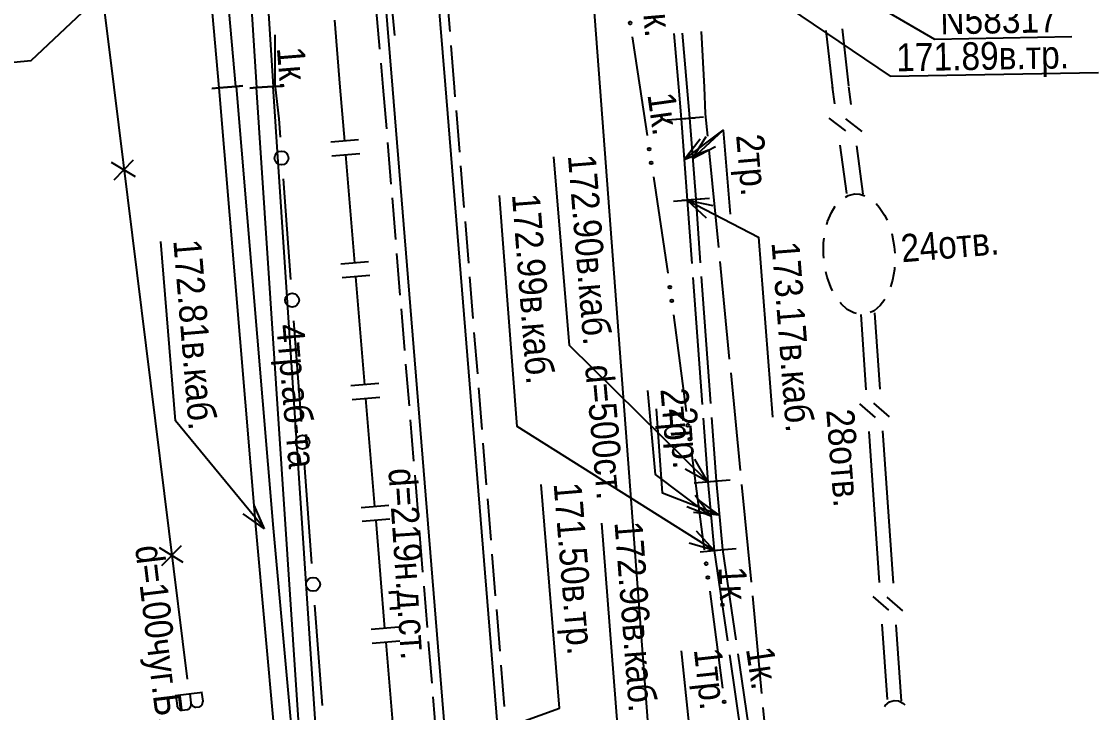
# Model space of a CAD drawing. Header units: metres. Extents: x -3947 to -3704, y 4976 to 6609.
# Drawn here: x -3870.76 to -3832.05, y 5977.52 to 6002.36 of the extents above; entities that cross this region are included whole.
import ezdxf
from ezdxf.enums import TextEntityAlignment as Align

# ---------------------------------------------------------------- set-up
doc = ezdxf.new("R2010")
doc.units = ezdxf.units.M
doc.header["$MEASUREMENT"] = 0
for name, color, linetype, lineweight in [('Водопровод', 7, 'Continuous', 25), ('Газопровод', 7, 'Continuous', 25), ('Кабели', 7, 'Continuous', 25), ('Кабель связи', 7, 'Continuous', 25), ('Кабель электрический', 7, 'Continuous', 25), ('Канализация самотёчная', 7, 'Continuous', 25)]:
    doc.layers.add(name, color=color, linetype=linetype, lineweight=lineweight)
doc.styles.add('Style-RUSSIAN_1251', font='RUSSIAN_1251.shx')
doc.styles.add('Style-RUSSIAN_1251 I 0.00000', font='RUSSIAN_1251.shx')

msp = doc.modelspace()

# ---------------------------------------------------------------- linework, layer by layer
at = {"layer": 'Водопровод', "linetype": 'Continuous'}
for p, q in [((-3867.955, 6004.102), (-3867.447, 6000)), ((-3850.216, 6003.18), (-3849.976, 6000)), ((-3867.447, 6000), (-3864.812, 5978.714)), ((-3849.976, 6000), (-3848.101, 5975.146)), ((-3866.669, 5996.772), (-3867.522, 5997.293)), ((-3866.745, 5997.367), (-3867.441, 5996.648)), ((-3865.029, 5983.508), (-3865.725, 5982.789)), ((-3864.953, 5982.913), (-3865.807, 5983.434)), ((-3864.252, 5978.238), (-3865.242, 5978.115)), ((-3865.21, 5978.119), (-3865.165, 5977.76)), ((-3864.713, 5978.181), (-3864.673, 5977.862))]:
    msp.add_line(p, q, dxfattribs=at)
at = {"layer": 'Водопровод', "linetype": 'Continuous', "flags": 128}
for points in [[(-3850.693, 6009.145), (-3837.948, 6001.725), (-3833.005, 6001.815)], [(-3850.569, 6007.855), (-3839.534, 6000.397), (-3832.053, 6000.527)], [(-3864.288, 5978.233), (-3864.249, 5977.917), (-3864.251, 5977.886), (-3864.264, 5977.834), (-3864.286, 5977.784), (-3864.298, 5977.764), (-3864.315, 5977.745), (-3864.337, 5977.727), (-3864.365, 5977.711), (-3864.379, 5977.705), (-3864.494, 5977.691), (-3864.517, 5977.694), (-3864.548, 5977.703), (-3864.571, 5977.715), (-3864.593, 5977.729), (-3864.617, 5977.755), (-3864.64, 5977.788), (-3864.657, 5977.818), (-3864.673, 5977.862), (-3864.672, 5977.823), (-3864.672, 5977.789), (-3864.681, 5977.739), (-3864.694, 5977.708), (-3864.709, 5977.677), (-3864.737, 5977.644), (-3864.769, 5977.619), (-3864.8, 5977.606), (-3864.989, 5977.583), (-3865.008, 5977.584), (-3865.035, 5977.592), (-3865.067, 5977.609), (-3865.099, 5977.637), (-3865.121, 5977.662), (-3865.147, 5977.706), (-3865.16, 5977.733), (-3865.165, 5977.76)]]:
    msp.add_lwpolyline(points, dxfattribs=at)
at = {"layer": 'Газопровод', "linetype": 'Continuous'}
for p, q in [((-3859.305, 6000), (-3859.503, 6002.401)), ((-3859.145, 5998.059), (-3859.305, 6000)), ((-3858.646, 5998.1), (-3859.643, 5998.018)), ((-3858.605, 5997.602), (-3859.602, 5997.52)), ((-3858.783, 5993.679), (-3859.104, 5997.561)), ((-3858.285, 5993.72), (-3859.281, 5993.638)), ((-3858.244, 5993.222), (-3859.24, 5993.14)), ((-3858.421, 5989.299), (-3858.742, 5993.181)), ((-3857.923, 5989.34), (-3858.92, 5989.258)), ((-3857.882, 5988.842), (-3858.879, 5988.76)), ((-3858.06, 5984.919), (-3858.38, 5988.801)), ((-3857.561, 5984.96), (-3858.558, 5984.878)), ((-3857.52, 5984.462), (-3858.517, 5984.38)), ((-3857.698, 5980.539), (-3858.019, 5984.421)), ((-3857.2, 5980.58), (-3858.196, 5980.498)), ((-3857.159, 5980.082), (-3858.155, 5980)), ((-3857.336, 5976.159), (-3857.657, 5980.041))]:
    msp.add_line(p, q, dxfattribs=at)
at = {"layer": 'Газопровод', "linetype": 'Continuous', "flags": 128}
for points in [[(-3860.402, 6011.439), (-3858.065, 6009.304), (-3857.355, 6001.855)], [(-3860.18, 6010.6), (-3870.421, 6000.949), (-3878.255, 6000.175)], [(-3857.286, 5975.552), (-3851.427, 5977.67), (-3852.086, 5985.706)]]:
    msp.add_lwpolyline(points, dxfattribs=at)
at = {"layer": 'Кабели', "linetype": 'Continuous'}
for p, q in [((-3861.64, 6000), (-3861.64, 6001.876)), ((-3863.923, 5999.953), (-3863.674, 5999.974)), ((-3863.662, 5999.973), (-3863.911, 5999.952)), ((-3863.674, 5999.974), (-3863.052, 6000.026)), ((-3863.064, 6000.026), (-3863.662, 5999.974)), ((-3862.815, 6000.048), (-3863.064, 6000.026)), ((-3863.052, 6000.026), (-3862.803, 6000.048)), ((-3862.559, 5999.965), (-3862.31, 5999.981)), ((-3862.31, 5999.98), (-3862.559, 5999.963)), ((-3861.711, 6000.02), (-3862.31, 5999.98)), ((-3862.31, 5999.981), (-3861.711, 6000.019)), ((-3861.462, 6000.036), (-3861.711, 6000.02)), ((-3861.711, 6000.02), (-3861.461, 6000.036)), ((-3861.359, 5996.701), (-3861.092, 5993.088)), ((-3860.982, 5991.592), (-3860.715, 5987.979)), ((-3860.605, 5986.483), (-3860.338, 5982.87)), ((-3862.023, 5984.118), (-3862.403, 5984.971)), ((-3862.023, 5984.118), (-3862.789, 5984.653)), ((-3860.228, 5981.375), (-3859.961, 5977.762))]:
    msp.add_line(p, q, dxfattribs=at)
at = {"layer": 'Кабели', "linetype": 'Continuous', "flags": 128}
for points in [[(-3863.064, 6000.026), (-3863.93, 6009.878), (-3867.238, 6015.557)], [(-3863.662, 5999.974), (-3864.516, 6009.692), (-3867.72, 6015.193)], [(-3862.883, 6008.828), (-3862.31, 5999.981)], [(-3862.285, 6008.866), (-3861.711, 6000.019)], [(-3863.674, 5999.974), (-3862.334, 5984.091), (-3860.396, 5962.666)], [(-3863.052, 6000.026), (-3861.712, 5984.145), (-3859.774, 5962.724)], [(-3860.29, 5969.486), (-3862.31, 5999.98)], [(-3859.692, 5969.526), (-3861.711, 6000.02)], [(-3861.64, 6000), (-3861.518, 5998.858), (-3861.469, 5998.197)], [(-3862.023, 5984.118), (-3865.226, 5987.995), (-3865.757, 5994.448)]]:
    msp.add_lwpolyline(points, dxfattribs=at)
at = {"layer": 'Кабели', "linetype": 'Continuous'}
for centre in [(-3861.414, 5997.449), (-3861.037, 5992.34), (-3860.66, 5987.231), (-3860.283, 5982.123)]:
    msp.add_circle(centre, 0.25, dxfattribs=at)
at = {"layer": 'Кабель связи', "linetype": 'Continuous'}
for p, q in [((-3841.026, 6000.045), (-3841.258, 6002.093)), ((-3848.807, 6001.81), (-3848.536, 6000)), ((-3841.602, 5999.955), (-3841.837, 6002.033)), ((-3848.536, 6000), (-3848.275, 5998.263)), ((-3841.528, 5999.398), (-3841.607, 5999.995)), ((-3840.937, 5999.369), (-3841.021, 6000.005)), ((-3841.132, 5998.426), (-3841.727, 5998.882)), ((-3840.541, 5998.398), (-3841.136, 5998.854)), ((-3841.101, 5996.176), (-3841.331, 5997.911)), ((-3840.51, 5996.147), (-3840.74, 5997.882)), ((-3848.052, 5996.779), (-3847.53, 5993.304)), ((-3847.331, 5991.817), (-3846.874, 5988.333)), ((-3840.597, 5991.826), (-3840.411, 5989.113)), ((-3840.1, 5991.883), (-3839.912, 5989.141)), ((-3840.643, 5988.611), (-3840.078, 5988.118)), ((-3840.143, 5988.639), (-3839.578, 5988.146)), ((-3840.309, 5987.616), (-3839.937, 5982.189)), ((-3839.81, 5987.644), (-3839.434, 5982.16)), ((-3846.679, 5986.846), (-3846.222, 5983.362)), ((-3846.027, 5981.875), (-3845.57, 5978.391)), ((-3840.168, 5981.687), (-3839.603, 5981.194)), ((-3839.665, 5981.658), (-3839.1, 5981.165)), ((-3839.834, 5980.692), (-3839.649, 5977.978)), ((-3839.331, 5980.663), (-3839.143, 5977.921))]:
    msp.add_line(p, q, dxfattribs=at)
at = {"layer": 'Кабель связи', "linetype": 'Continuous', "flags": 128}
for points in [[(-3841.146, 5996.047), (-3841.047, 5996.105), (-3840.806, 5996.162)], [(-3840.806, 5996.162), (-3840.626, 5996.153), (-3840.453, 5996.096)], [(-3841.817, 5995.062), (-3841.79, 5995.164), (-3841.653, 5995.491), (-3841.511, 5995.713)], [(-3840.048, 5995.814), (-3839.929, 5995.688), (-3839.739, 5995.399), (-3839.653, 5995.212)], [(-3839.485, 5994.742), (-3839.465, 5994.678), (-3839.392, 5994.272), (-3839.376, 5994.028)], [(-3841.926, 5993.85), (-3841.94, 5993.981), (-3841.936, 5994.395), (-3841.914, 5994.572)], [(-3841.609, 5992.676), (-3841.675, 5992.802), (-3841.806, 5993.17), (-3841.848, 5993.357)], [(-3839.382, 5993.529), (-3839.386, 5993.446), (-3839.453, 5993.056), (-3839.527, 5992.821)], [(-3840.75, 5991.86), (-3840.84, 5991.878), (-3841.08, 5992.008), (-3841.305, 5992.21), (-3841.339, 5992.256)], [(-3839.734, 5992.368), (-3839.902, 5992.143), (-3840.115, 5991.961), (-3840.264, 5991.893)], [(-3839.746, 5977.728), (-3839.724, 5977.762), (-3839.567, 5977.894), (-3839.396, 5977.95)], [(-3839.396, 5977.95), (-3839.234, 5977.931), (-3839.057, 5977.836), (-3839.013, 5977.792)]]:
    msp.add_lwpolyline(points, dxfattribs=at)
at = {"layer": 'Кабель связи', "linetype": 'Continuous'}
for centre in [(-3848.882, 6002.304), (-3848.2, 5997.768), (-3848.126, 5997.274), (-3847.456, 5992.81), (-3847.382, 5992.315), (-3846.809, 5987.838), (-3846.744, 5987.342), (-3846.157, 5982.866), (-3846.092, 5982.371), (-3845.505, 5977.895)]:
    msp.add_circle(centre, 0.05, dxfattribs=at)
at = {"layer": 'Кабель электрический', "linetype": 'Continuous'}
for p, q in [((-3847.312, 6001.928), (-3847.147, 6000)), ((-3847.01, 6001.938), (-3846.845, 6000)), ((-3846.218, 6000), (-3846.325, 6001.998)), ((-3847.147, 6000), (-3847.05, 5998.86)), ((-3846.845, 6000), (-3846.75, 5998.89)), ((-3847.549, 5998.822), (-3846.551, 5998.898)), ((-3847.249, 5998.852), (-3846.251, 5998.928)), ((-3846.64, 5997.43), (-3846.153, 5998.227)), ((-3846.94, 5997.4), (-3846.372, 5998.142)), ((-3846.64, 5997.43), (-3845.812, 5997.862)), ((-3846.94, 5997.4), (-3846.071, 5997.743)), ((-3845.701, 5994.232), (-3846.045, 5997.743)), ((-3847.329, 5995.902), (-3846.331, 5995.978)), ((-3847.029, 5995.932), (-3846.031, 5996.008)), ((-3846.83, 5995.94), (-3846.149, 5995.301)), ((-3846.83, 5995.94), (-3845.917, 5995.744)), ((-3846.83, 5995.94), (-3846.663, 5993.657)), ((-3846.53, 5995.97), (-3846.363, 5993.687)), ((-3845.309, 5990.223), (-3845.652, 5993.734)), ((-3846.327, 5993.188), (-3845.993, 5988.622)), ((-3846.627, 5993.158), (-3846.293, 5988.592)), ((-3844.917, 5986.214), (-3845.26, 5989.725)), ((-3846.257, 5988.093), (-3846.09, 5985.81)), ((-3845.957, 5988.123), (-3845.79, 5985.84)), ((-3846.09, 5985.81), (-3846.556, 5986.619)), ((-3846.09, 5985.81), (-3846.907, 5986.263)), ((-3846.588, 5985.766), (-3845.592, 5985.854)), ((-3846.288, 5985.796), (-3845.292, 5985.884)), ((-3844.525, 5982.205), (-3844.868, 5985.716)), ((-3845.98, 5984.575), (-3846.55, 5985.315)), ((-3845.68, 5984.605), (-3846.427, 5985.165)), ((-3845.98, 5984.575), (-3846.85, 5984.915)), ((-3845.68, 5984.605), (-3846.609, 5984.7)), ((-3845.87, 5983.34), (-3846.498, 5984.031)), ((-3845.87, 5983.34), (-3846.765, 5983.608)), ((-3846.368, 5983.296), (-3845.372, 5983.384)), ((-3846.068, 5983.326), (-3845.072, 5983.414)), ((-3845.87, 5983.34), (-3845.391, 5980.087)), ((-3845.57, 5983.37), (-3845.091, 5980.122)), ((-3845.319, 5979.593), (-3844.84, 5976.34)), ((-3845.019, 5979.628), (-3844.54, 5976.38)), ((-3843.779, 5974.183), (-3844.102, 5977.696))]:
    msp.add_line(p, q, dxfattribs=at)
at = {"layer": 'Кабель электрический', "linetype": 'Continuous', "flags": 128}
for points in [[(-3846.093, 5998.241), (-3846.171, 5999.034), (-3846.218, 6000)], [(-3847.05, 5998.86), (-3846.83, 5995.94)], [(-3846.75, 5998.89), (-3846.53, 5995.97)], [(-3846.94, 5997.4), (-3845.547, 5998.452), (-3845.286, 5995.429)], [(-3846.64, 5997.43), (-3845.547, 5998.452), (-3845.286, 5995.429)], [(-3846.09, 5985.81), (-3851.065, 5990.705), (-3851.624, 5997.497)], [(-3845.87, 5983.34), (-3852.944, 5987.799), (-3853.582, 5996.1)], [(-3846.83, 5995.94), (-3844.271, 5994.6), (-3843.774, 5988.137)], [(-3845.98, 5984.575), (-3847.98, 5986.075), (-3848.249, 5989.097)], [(-3845.68, 5984.605), (-3847.719, 5985.401), (-3847.94, 5988.428)], [(-3845.79, 5985.84), (-3845.57, 5983.37)], [(-3846.09, 5985.81), (-3845.87, 5983.34)], [(-3844.68, 5974.86), (-3849.261, 5976.015), (-3849.899, 5984.316)], [(-3844.147, 5978.194), (-3844.374, 5980.666), (-3844.476, 5981.707)], [(-3844.76, 5975.6), (-3846.76, 5977.1), (-3847.044, 5979.729)]]:
    msp.add_lwpolyline(points, dxfattribs=at)
at = {"layer": 'Канализация самотёчная', "linetype": 'Continuous'}
for p, q in [((-3855.358, 6001.994), (-3855.477, 6003.489)), ((-3858.021, 6002.856), (-3857.89, 6001.362)), ((-3855.2, 6000), (-3855.319, 6001.495)), ((-3857.846, 6000.864), (-3857.769, 6000)), ((-3857.769, 6000), (-3857.647, 5998.505)), ((-3855.172, 5999.654), (-3855.2, 6000)), ((-3855.011, 5997.661), (-3855.131, 5999.156)), ((-3857.607, 5998.007), (-3857.484, 5996.512)), ((-3854.849, 5995.668), (-3854.97, 5997.163)), ((-3857.444, 5996.013), (-3857.322, 5994.518)), ((-3854.688, 5993.674), (-3854.809, 5995.169)), ((-3857.281, 5994.02), (-3857.159, 5992.525)), ((-3854.527, 5991.681), (-3854.648, 5993.176)), ((-3857.118, 5992.027), (-3856.996, 5990.532)), ((-3854.366, 5989.687), (-3854.487, 5991.182)), ((-3856.955, 5990.033), (-3856.833, 5988.538)), ((-3854.204, 5987.694), (-3854.325, 5989.189)), ((-3856.792, 5988.04), (-3856.67, 5986.545)), ((-3854.043, 5985.7), (-3854.164, 5987.195)), ((-3856.63, 5986.046), (-3856.507, 5984.551)), ((-3853.882, 5983.707), (-3854.003, 5985.202)), ((-3856.467, 5984.053), (-3856.345, 5982.558)), ((-3853.721, 5981.713), (-3853.842, 5983.208)), ((-3856.304, 5982.06), (-3856.182, 5980.565)), ((-3853.559, 5979.72), (-3853.68, 5981.215)), ((-3856.141, 5980.066), (-3856.019, 5978.571)), ((-3853.398, 5977.726), (-3853.519, 5979.221)), ((-3855.978, 5978.073), (-3855.856, 5976.578))]:
    msp.add_line(p, q, dxfattribs=at)
at = {"layer": 'Канализация самотёчная', "linetype": 'Continuous', "flags": 128}
for points in [[(-3867.417, 6105.538), (-3861.416, 6048.322), (-3857.427, 5999.922)], [(-3865.527, 6105.736), (-3859.524, 6048.5), (-3855.534, 6000.078)], [(-3857.427, 5999.923), (-3848.768, 5893.339)], [(-3855.534, 6000.077), (-3846.874, 5893.493)]]:
    msp.add_lwpolyline(points, dxfattribs=at)

# ---------------------------------------------------------------- texts
at = {"layer": 'Водопровод', "linetype": 'Continuous', "style": 'Style-RUSSIAN_1251', "width": 0.899998}
for s, rotation, p in [('N58317', 1.0465, (-3837.745, 6002.894)), ('171.89в.тр.', 0.9986, (-3839.329, 6001.566))]:
    msp.add_text(s, height=1, rotation=rotation, dxfattribs=at).set_placement(p, align=Align.TOP_LEFT)
for s, rotation, p in [('d=500ст.', 275.1431, (-3850.509, 5989.98)), ('d=100чуг.Б.Д.', 276.8765, (-3866.683, 5983.474))]:
    msp.add_text(s, height=1, rotation=rotation, dxfattribs=at).set_placement(p)
at = {"layer": 'Газопровод', "linetype": 'Continuous', "style": 'Style-RUSSIAN_1251', "width": 0.899998}
msp.add_text('d=219н.д.ст.', height=1, rotation=273.8363, dxfattribs=at).set_placement((-3857.578, 5986.271))
msp.add_text('171.50в.тр.', height=1, rotation=274.6881, dxfattribs=at).set_placement((-3850.641, 5985.825), align=Align.TOP_LEFT)
at = {"layer": 'Кабели', "linetype": 'Continuous'}
for s, rotation, style, width, p in [('1к.', 274.719, 'Style-RUSSIAN_1251 I 0.00000', 0.9, (-3860.59, 6001.487)), ('172.81в.каб.', 274.7092, 'Style-RUSSIAN_1251', 0.899998, (-3864.312, 5994.567))]:
    msp.add_text(s, height=1, rotation=rotation, dxfattribs=dict(at, style=style, width=width)).set_placement(p, align=Align.TOP_LEFT)
at = {"layer": 'Кабели', "linetype": 'Continuous', "style": 'Style-RUSSIAN_1251 I 0.00000', "width": 0.9}
msp.add_text('4тр.аб-та', height=1, rotation=275.0219, dxfattribs=at).set_placement((-3861.607, 5991.442))
at = {"layer": 'Кабель связи', "linetype": 'Continuous', "style": 'Style-RUSSIAN_1251', "width": 0.899998}
for s, rotation, p in [('1к.', 277.9248, (-3848.267, 5999.728)), ('24отв.', 4.7531, (-3839.114, 5993.699)), ('28отв.', 274.5039, (-3841.84, 5988.389))]:
    msp.add_text(s, height=1, rotation=rotation, dxfattribs=at).set_placement(p)
at = {"layer": 'Кабель электрический', "linetype": 'Continuous'}
for rotation, style, width, p in [(274.874, 'Style-RUSSIAN_1251 I 0.00000', 0.9, (-3848.47, 6003.285)), (272.7807, 'Style-RUSSIAN_1251', 0.899998, (-3845.715, 5982.744)), (278.382, 'Style-RUSSIAN_1251 I 0.00000', 0.9, (-3844.726, 5979.8))]:
    msp.add_text('1к.', height=1, rotation=rotation, dxfattribs=dict(at, style=style, width=width)).set_placement(p)
at = {"layer": 'Кабель электрический', "linetype": 'Continuous', "style": 'Style-RUSSIAN_1251', "width": 0.9}
for s, rotation, p in [('2тр.', 274.944, (-3844.083, 5998.353)), ('2тр.', 274.944, (-3844.083, 5998.353)), ('172.90в.каб.', 274.7092, (-3850.129, 5997.62)), ('172.99в.каб.', 274.3971, (-3852.137, 5996.211)), ('173.17в.каб.', 274.3971, (-3842.808, 5994.486)), ('2тр.', 275.0898, (-3846.805, 5989.226)), ('2тр.', 274.1781, (-3846.494, 5988.533)), ('172.96в.каб.', 274.3971, (-3848.453, 5984.427)), ('1тр.', 276.1702, (-3845.603, 5979.885))]:
    msp.add_text(s, height=1, rotation=rotation, dxfattribs=at).set_placement(p, align=Align.TOP_LEFT)

doc.saveas('drawing.dxf')
